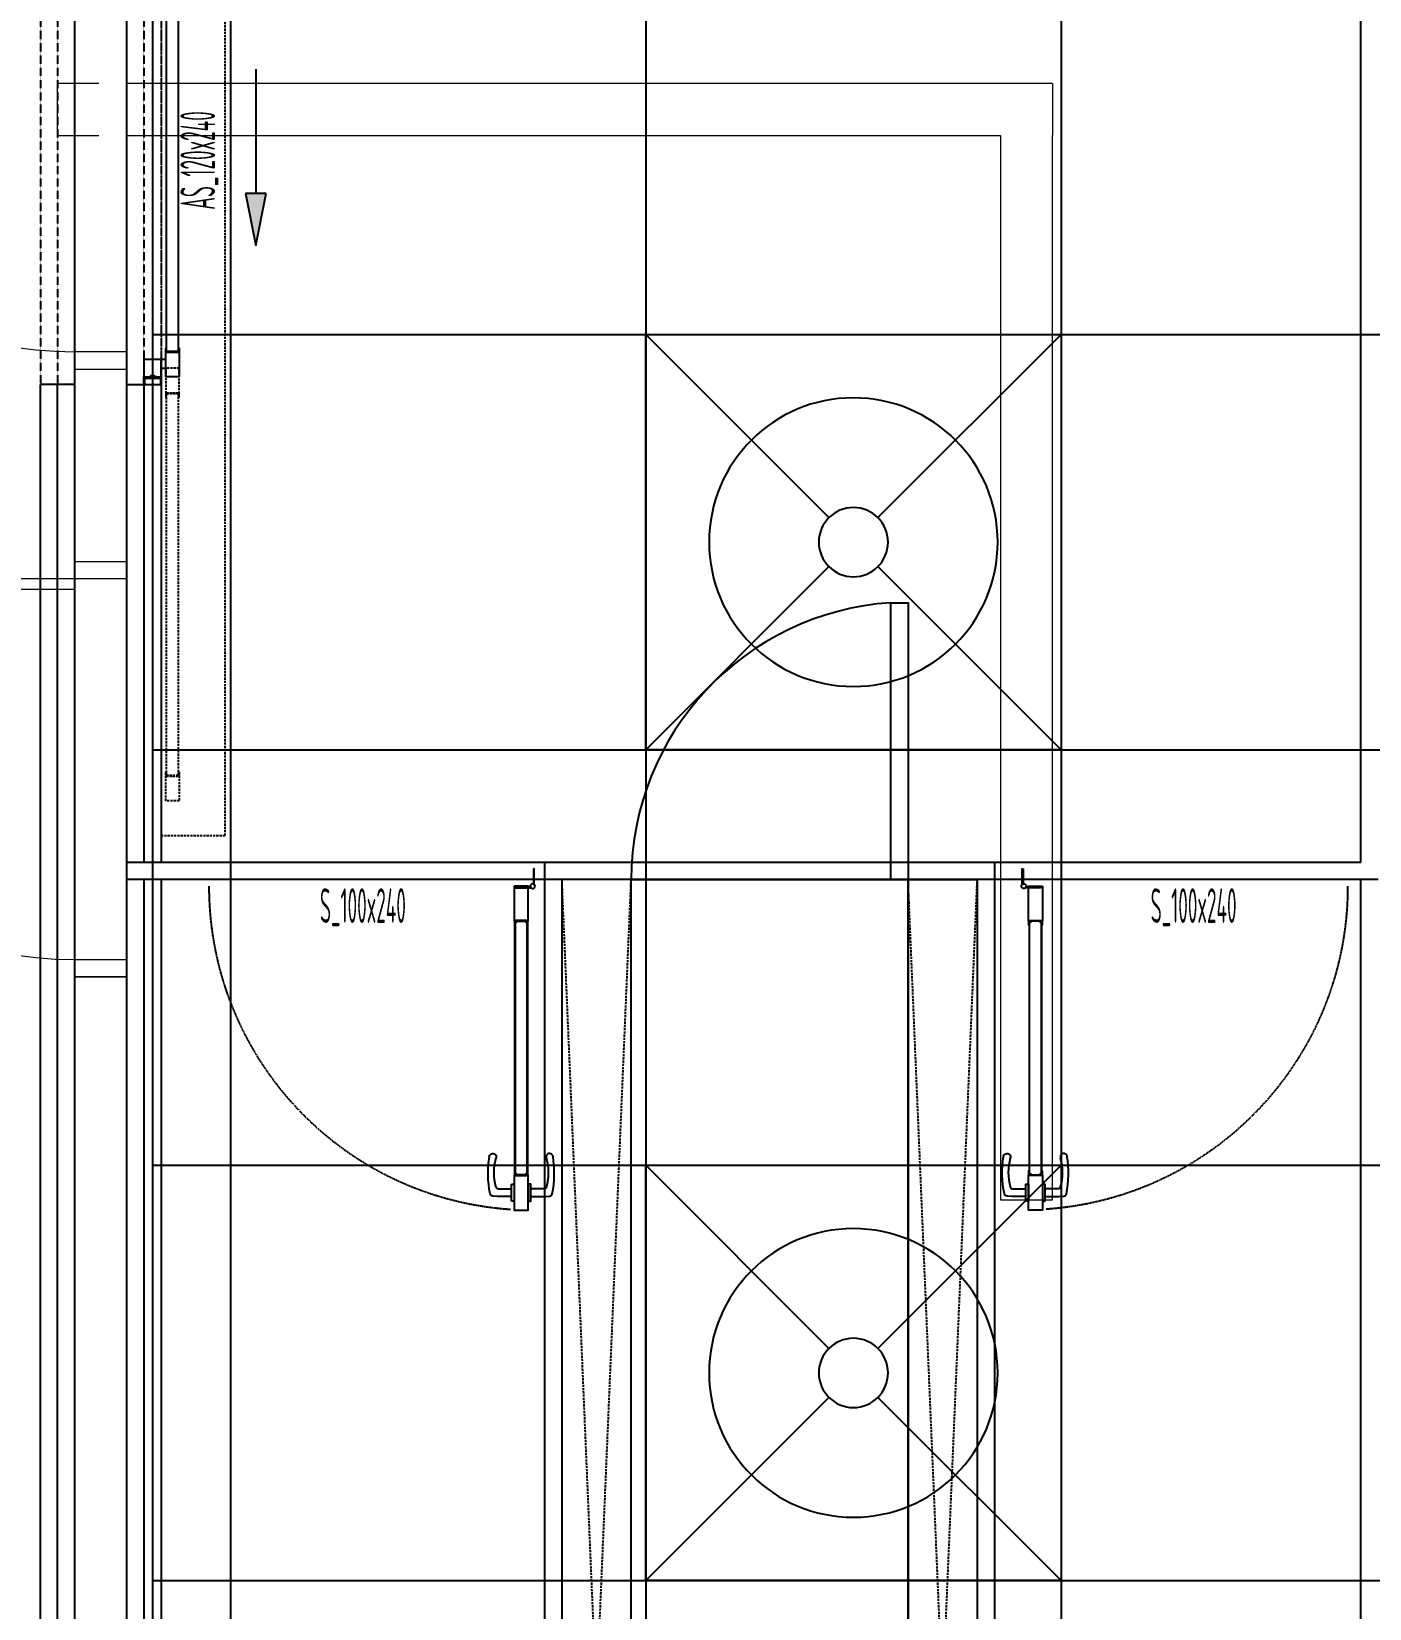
# Model space of a CAD drawing. Extents: x -32000 to 290600, y -111057 to 131250.
# Drawn here: x 243025 to 246891, y 8320 to 12875 of the extents above; entities that cross this region are included whole.
import ezdxf
from ezdxf.enums import TextEntityAlignment as Align

# ---------------------------------------------------------------- set-up
doc = ezdxf.new("R2010")
doc.units = 0
doc.header["$LTSCALE"] = 5
for name, pattern in [('H12PL3$0$JJP_三點線', [0.9, 0.3, -0.15, 0, -0.15, 0, -0.15, 0, -0.15]), ('H12PL3$0$JJP_虛線(退縮線、投影線、地下室範圍、非屬本工程、圖面分區)', [0.45, 0.3, -0.15]), ('XFDP30$0$HIDDEN', [0.3, 0.2, -0.1]), ('XFDP30$0$HIDDEN2', [0.1875, 0.125, -0.0625])]:
    doc.linetypes.add(name, pattern=pattern)
for name, color, linetype in [('H12PL3$0$A-WALL-EX', 252, 'Continuous'), ('H12PL3$0$A-WALL-IN', 252, 'Continuous'), ('H12PL3$0$Door', 252, 'Continuous'), ('H12PL3$0$S-GRID', 252, 'Continuous'), ('XFDC30-200K$0$A-C-2800 (50K)', 9, 'Continuous'), ('XFDC30-50K$0$A-C-2800 (50K)', 9, 'Continuous'), ('XFDH30-50K$0$A-FFU-H-1200x1200_FAB B', 8, 'Continuous'), ('XFDP30$0$A-Door (50K)', 9, 'Continuous'), ('XFDP30$0$A-Door (8K)', 9, 'Continuous'), ('XFDP30$0$A-W-P1S (50K)', 9, 'Continuous'), ('XFDP30$0$A-W-P1S (8K)', 9, 'Continuous'), ('XFDP30$0$A-W-P2D (50K)', 9, 'Continuous'), ('XFDP30$0$A-W-P2D (8K)', 9, 'Continuous'), ('XFDP30$0$TG-a-as (50K)', 9, 'Continuous')]:
    doc.layers.add(name, color=color, linetype=linetype)
doc.layers.add('XFDC30-200K$0$A-Area (50K)', color=170, linetype='Continuous', plot=False)
doc.layers.add('XFDC30-200K$0$A-Area (50K-Gown)', color=170, linetype='Continuous', plot=False)
doc.styles.add('XFDP30$0$AA-TXT', font='isocp.shx', dxfattribs={"width": 0.8, "bigfont": 'china.shx'})

# ---------------------------------------------------------------- blocks, each defined once
blk = doc.blocks.new('XFDP30$0$GA2606')
blk.add_lwpolyline([(-13.2, 1), (-13.2, 0), (-15.7, 0), (-16, 0.3), (-16.3, 0), (-19.2, 0, -0.902738), (-19.3, 0.6), (-9.6, 2.6, 0.298217), (-8.7, 2), (-2.5, 2, 0.414214), (-1.5, 3), (-1.5, 18), (-2, 18), (-2, 19.8, -0.668179), (-1.7, 19.9), (0, 18.3), (0, 0), (-0.3, 0), (-2, 0)], format="xyb", close=True)
blk = doc.blocks.new('XFDP30$0$Door-120x000_AS')
at = {"ltscale": 5}
blk.add_hatch(color=256, dxfattribs=at).paths.add_polyline_path([(50.42, 32.86), (50.42, 26.86), (35.42, 29.86)])
for p, q in [((35.42, 29.86), (50.42, 32.86)), ((50.42, 32.86), (50.42, 26.86)), ((50.42, 26.86), (35.42, 29.86)), ((86.42, 29.86), (50.42, 29.86))]:
    blk.add_line(p, q)
at = {"color": 9, "linetype": 'XFDP30$0$HIDDEN2'}
blk.add_lwpolyline([(-135, 21), (132.5, 21), (132.5, 2.5), (-135, 2.5)], close=True, dxfattribs=at)
at = {"color": 1, "linetype": 'XFDP30$0$HIDDEN2'}
for points in [[(-124.97, 3.82), (-116.74, 3.82, 0.158507), (-116.72, 3.83), (-116.61, 3.91, 0.72636), (-116.63, 3.96), (-116.78, 3.96, 0.414214), (-116.8, 3.94, -0.414214), (-116.82, 3.92), (-117.53, 3.92, -0.414214), (-117.56, 3.95), (-117.56, 4.39, 0.414214), (-117.59, 4.42), (-117.63, 4.42, 0.414214), (-117.66, 4.39), (-117.66, 3.95, -0.414214), (-117.69, 3.92), (-117.85, 3.92, -0.414214), (-117.88, 3.95), (-117.88, 5.73), (-117.91, 5.76), (-117.88, 5.79), (-117.88, 7.57, -0.414214), (-117.85, 7.6), (-117.69, 7.6, -0.414214), (-117.66, 7.57), (-117.66, 7.13, 0.414214), (-117.63, 7.1), (-117.59, 7.1, 0.414214), (-117.56, 7.13), (-117.56, 7.57, -0.414214), (-117.53, 7.6), (-116.82, 7.6, -0.414214), (-116.8, 7.58), (-116.8, 7.58, 0.414214), (-116.78, 7.56), (-116.63, 7.56, 0.72636), (-116.61, 7.61), (-116.72, 7.69, 0.158507), (-116.74, 7.7), (-124.97, 7.7, 0.414214), (-125, 7.67), (-125, 3.85, 0.414214)], [(-0.03, 3.82), (-8.26, 3.82, -0.158507), (-8.28, 3.83), (-8.39, 3.91, -0.72636), (-8.37, 3.96), (-8.22, 3.96, -0.414214), (-8.2, 3.94, 0.414214), (-8.18, 3.92), (-7.47, 3.92, 0.414214), (-7.44, 3.95), (-7.44, 4.39, -0.414214), (-7.41, 4.42), (-7.37, 4.42, -0.414214), (-7.34, 4.39), (-7.34, 3.95, 0.414214), (-7.31, 3.92), (-7.15, 3.92, 0.414214), (-7.12, 3.95), (-7.12, 5.73), (-7.09, 5.76), (-7.12, 5.79), (-7.12, 7.57, 0.414214), (-7.15, 7.6), (-7.31, 7.6, 0.414214), (-7.34, 7.57), (-7.34, 7.13, -0.414214), (-7.37, 7.1), (-7.41, 7.1, -0.414214), (-7.44, 7.13), (-7.44, 7.57, 0.414214), (-7.47, 7.6), (-8.18, 7.6, 0.414214), (-8.2, 7.58), (-8.2, 7.58, -0.414214), (-8.22, 7.56), (-8.37, 7.56, -0.72636), (-8.39, 7.61), (-8.28, 7.69, -0.158507), (-8.26, 7.7), (-0.03, 7.7, -0.414214), (0, 7.67), (0, 3.85, -0.414214)]]:
    blk.add_lwpolyline(points, format="xyb", close=True, dxfattribs=at)
blk.add_lwpolyline([(-117.56, 3.98), (-117.56, 7.55), (-7.44, 7.55), (-7.44, 3.98)], close=True, dxfattribs=at)
for points in [[(-2.47, 3.82), (5.76, 3.82, 0.158507), (5.78, 3.83), (5.89, 3.91, 0.72636), (5.87, 3.96), (5.72, 3.96, 0.414214), (5.7, 3.94, -0.414214), (5.68, 3.92), (4.97, 3.92, -0.414214), (4.94, 3.95), (4.94, 4.39, 0.414214), (4.91, 4.42), (4.87, 4.42, 0.414214), (4.84, 4.39), (4.84, 3.95, -0.414214), (4.81, 3.92), (4.65, 3.92, -0.414214), (4.62, 3.95), (4.62, 5.73), (4.59, 5.76), (4.62, 5.79), (4.62, 7.57, -0.414214), (4.65, 7.6), (4.81, 7.6, -0.414214), (4.84, 7.57), (4.84, 7.13, 0.414214), (4.87, 7.1), (4.91, 7.1, 0.414214), (4.94, 7.13), (4.94, 7.57, -0.414214), (4.97, 7.6), (5.68, 7.6, -0.414214), (5.7, 7.58), (5.7, 7.58, 0.414214), (5.72, 7.56), (5.87, 7.56, 0.72636), (5.89, 7.61), (5.78, 7.69, 0.158507), (5.76, 7.7), (-2.47, 7.7, 0.414214), (-2.5, 7.67), (-2.5, 3.85, 0.414214)], [(122.47, 3.82), (114.24, 3.82, -0.158507), (114.22, 3.83), (114.11, 3.91, -0.72636), (114.13, 3.96), (114.28, 3.96, -0.414214), (114.3, 3.94, 0.414214), (114.32, 3.92), (115.03, 3.92, 0.414214), (115.06, 3.95), (115.06, 4.39, -0.414214), (115.09, 4.42), (115.13, 4.42, -0.414214), (115.16, 4.39), (115.16, 3.95, 0.414214), (115.19, 3.92), (115.35, 3.92, 0.414214), (115.38, 3.95), (115.38, 5.73), (115.41, 5.76), (115.38, 5.79), (115.38, 7.57, 0.414214), (115.35, 7.6), (115.19, 7.6, 0.414214), (115.16, 7.57), (115.16, 7.13, -0.414214), (115.13, 7.1), (115.09, 7.1, -0.414214), (115.06, 7.13), (115.06, 7.57, 0.414214), (115.03, 7.6), (114.32, 7.6, 0.414214), (114.3, 7.58), (114.3, 7.58, -0.414214), (114.28, 7.56), (114.13, 7.56, -0.72636), (114.11, 7.61), (114.22, 7.69, -0.158507), (114.24, 7.7), (122.47, 7.7, -0.414214), (122.5, 7.67), (122.5, 3.85, -0.414214)], [(-2.3, -0.53, 0.070096), (-2.29, -0.53, 0.334236), (-2.2, -0.54, 0.795363), (-2.25, -0.35), (-2.56, -0.35, -0.414214), (-2.66, -0.25), (-2.66, 0.25, -0.414214), (-2.56, 0.35), (-2.25, 0.35, 0.795363), (-2.2, 0.54, 0.334236), (-2.29, 0.53, 0.070096), (-2.3, 0.53, 0.06212), (-2.3, 0.53, -0.357966), (-2.34, 0.5, -0.114149), (-2.34, 0.5), (-2.47, 0.58, 0.520559), (-2.48, 0.57, -0.09816), (-2.49, 0.55, -0.704497), (-2.56, 0.57, 0.231019), (-2.68, 0.76, -0.259663), (-2.72, 0.83), (-2.72, 1.54, 0.250846), (-2.66, 1.61, 0.148829), (-2.66, 1.64), (-2.77, 1.93, 0.835879), (-2.96, 1.9), (-2.96, -1.9, 0.835879), (-2.77, -1.93), (-2.66, -1.64, 0.148829), (-2.66, -1.61, 0.250846), (-2.72, -1.54), (-2.72, -0.83, -0.259663), (-2.68, -0.76, 0.231019), (-2.56, -0.57, -0.704497), (-2.49, -0.55, -0.09816), (-2.48, -0.57, 0.520559), (-2.47, -0.58), (-2.34, -0.5, -0.114149), (-2.34, -0.5, -0.357966), (-2.3, -0.53, 0.06212)], [(122.3, -0.53, -0.070096), (122.29, -0.53, -0.334236), (122.2, -0.54, -0.795363), (122.25, -0.35), (122.56, -0.35, 0.414214), (122.66, -0.25), (122.66, 0.25, 0.414214), (122.56, 0.35), (122.25, 0.35, -0.795363), (122.2, 0.54, -0.334236), (122.29, 0.53, -0.070096), (122.3, 0.53, -0.06212), (122.3, 0.53, 0.357966), (122.34, 0.5, 0.114149), (122.34, 0.5), (122.47, 0.58, -0.520559), (122.48, 0.57, 0.09816), (122.49, 0.55, 0.704497), (122.56, 0.57, -0.231019), (122.68, 0.76, 0.259663), (122.72, 0.83), (122.72, 1.54, -0.250846), (122.66, 1.61, -0.148829), (122.66, 1.64), (122.77, 1.93, -0.835879), (122.96, 1.9), (122.96, -1.9, -0.835879), (122.77, -1.93), (122.66, -1.64, -0.148829), (122.66, -1.61, -0.250846), (122.72, -1.54), (122.72, -0.83, 0.259663), (122.68, -0.76, -0.231019), (122.56, -0.57, 0.704497), (122.49, -0.55, 0.09816), (122.48, -0.57, -0.520559), (122.47, -0.58), (122.34, -0.5, 0.114149), (122.34, -0.5, 0.357966), (122.3, -0.53, -0.06212)]]:
    blk.add_lwpolyline(points, format="xyb", close=True)
for points in [[(4.94, 3.98), (4.94, 7.55), (115.06, 7.55), (115.06, 3.98)], [(-2.5, 2.5), (2.5, 2.5), (2.5, -2.5), (-2.5, -2.5)], [(122.5, 2.5), (117.5, 2.5), (117.5, -2.5), (122.5, -2.5)]]:
    blk.add_lwpolyline(points, close=True)
at = {"ltscale": 5}
for points in [[(2.5, 2.5), (0.03, 2.5), (0.03, 3.82), (2.5, 3.82)], [(117.5, 2.5), (119.97, 2.5), (119.97, 3.82), (117.5, 3.82)]]:
    blk.add_lwpolyline(points, close=True, dxfattribs=at)
at = {"yscale": 0.09999999999990905}
for p, xscale, zscale, rotation in [((-2.5, 2.5), 0.09999999999990905, 0.09999999999990905, 90), ((122.5, 2.5), -0.09999999999990905, 0.1, 270), ((-2.5, -2.5), -0.09999999999990905, 0.1, 90), ((122.5, -2.5), 0.09999999999990905, 0.09999999999990905, 270)]:
    blk.add_blockref('XFDP30$0$GA2606', p, dxfattribs=dict(at, xscale=xscale, zscale=zscale, rotation=rotation))
at = {"color": 9, "style": 'XFDP30$0$AA-TXT', "width": 0.45}
blk.add_attdef('120x240', text='', height=10, dxfattribs=at).set_placement((60, 14.43), align=Align.MIDDLE)
blk = doc.blocks.new('XFDP30$0$AS_Big')
at = {"layer": 'XFDP30$0$TG-a-as (50K)', "linetype": 'XFDP30$0$HIDDEN2'}
for p, q in [((35117.5, 6885), (34645, 6905)), ((35117.5, 6905), (34645, 6885)), ((35117.5, 6785), (34645, 6805)), ((35117.5, 6805), (34645, 6785))]:
    blk.add_line(p, q, dxfattribs=at)
at = {"layer": 'XFDP30$0$TG-a-as (50K)'}
for points in [[(35117.5, 6905), (35117.5, 6885), (34645, 6885), (34645, 6905)], [(34645, 6885), (34645, 6880), (34565, 6880), (34565, 6885)], [(35117.5, 6885), (35117.5, 6805), (34645, 6805), (34645, 6885)], [(35117.5, 6785), (35117.5, 6805), (34645, 6805), (34645, 6785)]]:
    blk.add_lwpolyline(points, close=True, dxfattribs=at)
blk.add_arc((34645.12, 6885.3), 80.3, 183.7835, 269.9117, dxfattribs=at)
blk = doc.blocks.new('XFDP30$0$GAD2205')
blk.add_lwpolyline([(0, 0.9), (-0.3, 1.2), (-18.1, 1.2, -0.414214), (-18.4, 1.5), (-18.4, 3.1, -0.414214), (-18.1, 3.4), (-13.7, 3.4, 0.414214), (-13.4, 3.7), (-13.4, 4.1, 0.414214), (-13.7, 4.4), (-18.1, 4.4, -0.414214), (-18.4, 4.7), (-18.4, 11.8, -0.414214), (-18.2, 12), (-18.2, 12, 0.414214), (-18, 12.2), (-18, 13.7, 0.72636), (-18.5, 13.9), (-19.3, 12.8, 0.158507), (-19.4, 12.6), (-19.4, 0.3, 0.414214), (-19.1, 0), (19.1, 0, 0.414214), (19.4, 0.3), (19.4, 12.6, 0.158507), (19.3, 12.8), (18.5, 13.9, 0.72636), (18, 13.7), (18, 12.2, 0.414214), (18.2, 12, -0.414214), (18.4, 11.8), (18.4, 4.7, -0.414214), (18.1, 4.4), (13.7, 4.4, 0.414214), (13.4, 4.1), (13.4, 3.7, 0.414214), (13.7, 3.4), (18.1, 3.4, -0.414214), (18.4, 3.1), (18.4, 1.5, -0.414214), (18.1, 1.2), (0.3, 1.2)], format="xyb", close=True)
blk = doc.blocks.new('XFDP30$0$Door-S100')
for p, q in [((8.79, 90.44), (8.79, 95.34)), ((8.79, 95.34), (9.59, 95.34)), ((9.59, 95.34), (9.59, 90.44)), ((9.59, 93.99), (13.59, 93.99)), ((13.54, 91.79), (9.59, 91.79)), ((13.59, 93.99), (14.97, 93.93)), ((9.59, 90.44), (8.79, 90.44))]:
    blk.add_line(p, q)
at = {"ltscale": 5}
for points in [[(8.79, 87.84), (8.79, 97.94), (4.79, 97.94), (4.79, 87.84)], [(5.05, 87.5), (5.05, 14.78), (4.99, 14.78), (4.99, 87.5)], [(8.59, 14.78), (8.53, 14.78), (8.53, 87.5), (8.59, 87.5)], [(8.79, 4.34), (8.79, 14.44), (4.79, 14.44), (4.79, 4.34)]]:
    blk.add_lwpolyline(points, close=True, dxfattribs=at)
blk.add_lwpolyline([(3.99, 93.99), (-0.01, 93.99), (-1.4, 93.93, 0.327495), (-2.19, 93.24, 0.089847), (-2.41, 82.51, 1.144881), (-0.48, 82.95, -0.137079), (-0.49, 91.27, -0.349357), (0.03, 91.79), (3.99, 91.79)], format="xyb")
blk.add_lwpolyline([(4.79, 90.44), (4.79, 95.34), (3.99, 95.34), (3.99, 90.44)], close=True)
blk.add_lwpolyline([(4.85, 87.91), (4.85, 86.68, 0.158507), (4.85, 86.66), (4.93, 86.55, 0.72636), (4.99, 86.57), (4.99, 86.72, 0.414214), (4.97, 86.74, -0.414214), (4.95, 86.76), (4.95, 87.47, -0.414214), (4.98, 87.5), (5.42, 87.5, 0.414214), (5.45, 87.53), (5.45, 87.57, 0.414214), (5.42, 87.6), (4.98, 87.6, -0.414214), (4.95, 87.63), (4.95, 87.79, -0.414214), (4.98, 87.82), (6.76, 87.82), (6.79, 87.85), (6.82, 87.82), (8.6, 87.82, -0.414214), (8.63, 87.79), (8.63, 87.63, -0.414214), (8.6, 87.6), (8.16, 87.6, 0.414214), (8.13, 87.57), (8.13, 87.53, 0.414214), (8.16, 87.5), (8.6, 87.5, -0.414214), (8.63, 87.47), (8.63, 86.76, -0.414214), (8.61, 86.74), (8.61, 86.74, 0.414214), (8.59, 86.72), (8.59, 86.57, 0.72636), (8.64, 86.55), (8.72, 86.66, 0.158507), (8.73, 86.68), (8.73, 87.91, 0.414214), (8.7, 87.94), (4.88, 87.94, 0.414214)], format="xyb", close=True, dxfattribs=at)
at = {"ltscale": 500}
for points in [[(8.49, 4.84), (3.99, 4.84), (3.99, 4.59), (8.49, 4.59)], [(3.25, -0.65), (3.25, 3.85), (3, 3.85), (3, -0.65)]]:
    blk.add_lwpolyline(points, close=True, dxfattribs=at)
at = {"linetype": 'XFDP30$0$HIDDEN', "ltscale": 0.1}
blk.add_arc((3.45, 4.39), 93.55, 0, 86.0689, dxfattribs=at)
at = {"extrusion": (0, 0, -1)}
for centre, major_axis, start_param, end_param in [((13.47, 91.2), (-0.417, 0.417), 0.901482, 2.245889), ((-0.83, 87.12), (10.93, 10.93), 0.51383, 1.058752), ((14.9, 93.05), (-0.624, 0.624), 0.866962, 2.13291), ((-13.75, 87.26), (21.29, 21.29), 0.585307, 0.943734), ((14.99, 82.6), (0.707, 0.707), 0.872811, 4.284184)]:
    blk.add_ellipse(centre, major_axis=major_axis, ratio=1, start_param=start_param, end_param=end_param, dxfattribs=at)
at = {"ltscale": 500, "extrusion": (0, 0, -1)}
blk.add_ellipse((3.45, 4.39), major_axis=(-0.495, 0.495), ratio=1, start_param=5.497787, end_param=11.780972, dxfattribs=at)
at = {"ltscale": 5, "xscale": 0.1000000000058208, "yscale": 0.1000000000058208, "zscale": 0.1000000000058208}
blk.add_blockref('XFDP30$0$GAD2205', (6.79, 14.34), dxfattribs=at)
at = {"color": 9, "style": 'XFDP30$0$AA-TXT', "width": 0.45}
blk.add_attdef('100X240', text='', height=10, dxfattribs=at).set_placement((52.5, 10), align=Align.MIDDLE_CENTER)
blk = doc.blocks.new('XFDP30')
at = {"layer": 'XFDP30$0$A-W-P1S (50K)', "linetype": 'XFDP30$0$HIDDEN2'}
for p, q in [((243350, 13125), (243350, 11855)), ((243400, 13125), (243400, 11855))]:
    blk.add_line(p, q, dxfattribs=at)
at = {"layer": 'XFDP30$0$A-W-P1S (50K)'}
for p, q in [((243301, 11855), (243400, 11855)), ((244508, 10475), (244508, 5650)), ((245808, 10475), (245808, 5650)), ((243350, 10425), (243350, 435)), ((243400, 10425), (243400, 485)), ((244558, 10425), (244558, 5700)), ((245758, 10425), (245758, 5700))]:
    blk.add_line(p, q, dxfattribs=at)
at = {"layer": 'XFDP30$0$A-W-P1S (8K)', "linetype": 'XFDP30$0$HIDDEN2'}
for p, q in [((243051, 13125), (243051, 11855)), ((243101, 13125), (243101, 11855))]:
    blk.add_line(p, q, dxfattribs=at)
at = {"layer": 'XFDP30$0$A-W-P1S (8K)'}
for p, q in [((243051, 3025), (243051, 11855)), ((243150, 11855), (243051, 11855)), ((243101, 2975, 0), (243101, 11855)), ((243350, 11855), (243350, 10475)), ((243400, 11855), (243400, 10475))]:
    blk.add_line(p, q, dxfattribs=at)
at = {"layer": 'XFDP30$0$A-W-P2D (50K)'}
blk.add_line((246866, 5700), (246866, 10425), dxfattribs=at)
at = {"layer": 'XFDP30$0$A-W-P2D (8K)'}
for p, q in [((246866, 10475), (246866, 13277.5)), ((246866, 10475), (243300, 10475)), ((246916, 10425), (243300, 10425))]:
    blk.add_line(p, q, dxfattribs=at)
at = {"layer": 'XFDP30$0$A-Door (50K)'}
ref = blk.add_blockref('XFDP30$0$Door-S100', (244508, 10450), dxfattribs=dict(at, xscale=10, yscale=10, zscale=10, rotation=180))
ref.add_attrib('100X240', 'S_100x240', dxfattribs={"layer": '0', "color": 9, "height": 100, "rotation": 180, "style": 'XFDP30$0$AA-TXT', "text_generation_flag": 6, "width": 0.45}).set_placement((243983, 10350), align=Align.MIDDLE_CENTER)
ref = blk.add_blockref('XFDP30$0$Door-S100', (245858, 10450), dxfattribs=dict(at, xscale=-10, yscale=10, zscale=10, rotation=180))
ref.add_attrib('100X240', 'S_100x240', dxfattribs={"layer": '0', "color": 9, "height": 100, "rotation": 180, "style": 'XFDP30$0$AA-TXT', "text_generation_flag": 6, "width": 0.45}).set_placement((246383, 10350), align=Align.MIDDLE_CENTER)
at = {"layer": 'XFDP30$0$A-Door (8K)'}
ref = blk.add_blockref('XFDP30$0$Door-120x000_AS', (243375, 11902.5), dxfattribs=dict(at, xscale=-10, yscale=10, zscale=10, rotation=270))
ref.add_attrib('120x240', 'AS_120x240', dxfattribs={"layer": '0', "color": 9, "height": 100, "rotation": 90, "style": 'XFDP30$0$AA-TXT', "width": 0.45}).set_placement((243510.3, 12502.5), align=Align.MIDDLE)
at = {"layer": 'XFDP30$0$TG-a-as (50K)', "xscale": 10, "yscale": 10, "zscale": 10, "rotation": 270}
blk.add_blockref('XFDP30$0$AS_Big', (176708, 356875), dxfattribs=at)
blk = doc.blocks.new('H12PL3')
at = {"layer": 'H12PL3$0$A-WALL-EX', "lineweight": 0}
for p, q in [((243219.5, 12725), (243099.5, 12725)), ((243099.5, 12575), (243219.5, 12575))]:
    blk.add_line(p, q, dxfattribs=at)
at = {"layer": 'H12PL3$0$A-WALL-EX', "linetype": 'H12PL3$0$JJP_虛線(退縮線、投影線、地下室範圍、非屬本工程、圖面分區)', "lineweight": 0}
blk.add_line((243099.5, 12725), (243099.5, 12575), dxfattribs=at)
at = {"layer": 'H12PL3$0$A-WALL-IN', "lineweight": 0}
for p, q in [((243150, 12725), (243150, 12575)), ((243150, 12725), (243150, 12575)), ((243300, 12575), (243300, 12725)), ((243300, 12575), (243300, 12725)), ((243150, 11900), (243300, 11900)), ((243150, 11344), (243300, 11344)), ((243150, 10144), (243300, 10144))]:
    blk.add_line(p, q, dxfattribs=at)
at = {"layer": 'H12PL3$0$A-WALL-IN', "linetype": 'H12PL3$0$JJP_虛線(退縮線、投影線、地下室範圍、非屬本工程、圖面分區)', "lineweight": 0, "flags": 128}
for points in [[(243150, 12575), (243150, 12725)], [(245975, 12725), (243300, 12725)], [(245975, 12725), (245975, 12575)], [(243300, 12575), (245825, 12575)], [(245825, 12575), (245825, 9500)], [(245975, 9500), (245975, 12575)], [(245825, 9500), (245975, 9500)]]:
    blk.add_lwpolyline(points, dxfattribs=at)
at = {"layer": 'H12PL3$0$A-WALL-IN', "lineweight": 0, "flags": 128}
for points in [[(243150, 11900), (243150, 11344)], [(243300, 11344), (243300, 11900)], [(243150, 10144), (243150, 375)], [(243300, 375), (243300, 10144)]]:
    blk.add_lwpolyline(points, dxfattribs=at)
at = {"layer": 'H12PL3$0$Door', "lineweight": 0}
for p, q in [((243300, 11950), (243150, 11950)), ((243150, 11950), (243150, 11900)), ((243300, 11900), (243300, 11950)), ((243150, 11900), (243300, 11900)), ((243150, 11900), (243300, 11900)), ((243150, 11900), (243300, 11900)), ((243150, 11294), (243150, 11344)), ((243150, 11344), (243300, 11344)), ((243300, 11344), (243300, 11294)), ((243150, 11294), (242050, 11294)), ((242050, 11264), (243150, 11264)), ((243150, 11264), (243150, 11294)), ((243300, 11294), (243150, 11294)), ((243150, 10144), (243150, 10194)), ((243150, 10194), (243300, 10194)), ((243300, 10194), (243300, 10144)), ((243300, 10144), (243150, 10144))]:
    blk.add_line(p, q, dxfattribs=at)
for centre, start in [((243150, 13050), 90), ((243150, 11294), 180)]:
    blk.add_arc(centre, 1100, start, 270, dxfattribs=at)
at = {"layer": 'H12PL3$0$S-GRID', "linetype": 'H12PL3$0$JJP_三點線', "lineweight": 0}
blk.add_line((243600, 128250), (243600, -28000), dxfattribs=at)
blk.add_blockref('XFDP30', (0, 0))
blk = doc.blocks.new('XFDC30-50K')
at = {"layer": 'XFDC30-50K$0$A-C-2800 (50K)', "ltscale": 0.3}
for p, q in [((244800, 16225), (244800, -2025)), ((246000, 16225), (246000, -2025)), ((243375, 14540), (243375, 460)), ((243600, 14400), (243600, 460)), ((243375, 12000), (263275, 12000)), ((243375, 10800), (263275, 10800)), ((243375, 9600), (263275, 9600)), ((243375, 8400), (263275, 8400))]:
    blk.add_line(p, q, dxfattribs=at)
blk = doc.blocks.new('XFDC30-200K')
at = {"layer": 'XFDC30-200K$0$A-Area (50K)'}
blk.add_lwpolyline([(243151, 3000), (243151, 37200), (239940, 37200), (239940, 44550), (235500, 44550), (235500, 50025), (243151, 50025), (243151, 90350)], dxfattribs=at)
at = {"layer": 'XFDC30-200K$0$A-Area (50K-Gown)'}
blk.add_lwpolyline([(263350, 19900), (259275, 19900), (259275, 13125), (252525, 13125), (252525, 14615), (252215, 14615), (252215, 15385), (252525, 15385), (252525, 16300), (243300, 16300), (243300, 15385), (243985, 15385), (243985, 14615), (243300, 14615), (243300, 385), (243985, 385), (243985, -385), (243550, -385), (243550, -2100), (263350, -2100)], close=True, dxfattribs=at)
at = {"layer": 'XFDC30-200K$0$A-C-2800 (50K)', "ltscale": 0.3}
for p, q in [((244800, 16225), (244800, -2025)), ((246000, 16225), (246000, -2025)), ((243375, 14540), (243375, 460)), ((243600, 14400), (243600, 460)), ((243375, 12000), (263275, 12000)), ((243375, 10800), (263275, 10800)), ((243375, 9600), (263275, 9600)), ((243375, 8400), (263275, 8400))]:
    blk.add_line(p, q, dxfattribs=at)
blk = doc.blocks.new('XFDH30-50K$0$FFU-1212-H')
for p, q in [((0, 120), (52.93, 67.07)), ((67.07, 67.07), (120, 120)), ((0, 0), (52.93, 52.93)), ((67.07, 52.93), (120, 0))]:
    blk.add_line(p, q)
blk.add_lwpolyline([(0, 0), (120, 0), (120, 120), (0, 120)], close=True)
for radius in [41.69, 10]:
    blk.add_circle((60, 60), radius)
blk = doc.blocks.new('XFDH30-50K')
at = {"layer": 'XFDH30-50K$0$A-FFU-H-1200x1200_FAB B', "xscale": -10, "yscale": 10, "zscale": 10, "rotation": 90}
for p in [(246000, 12000), (246000, 9600)]:
    blk.add_blockref('XFDH30-50K$0$FFU-1212-H', p, dxfattribs=at)

msp = doc.modelspace()

# ---------------------------------------------------------------- block references
for name in ['H12PL3', 'XFDC30-200K', 'XFDC30-50K', 'XFDH30-50K']:
    msp.add_blockref(name, (0, 0))

doc.saveas('drawing.dxf')
